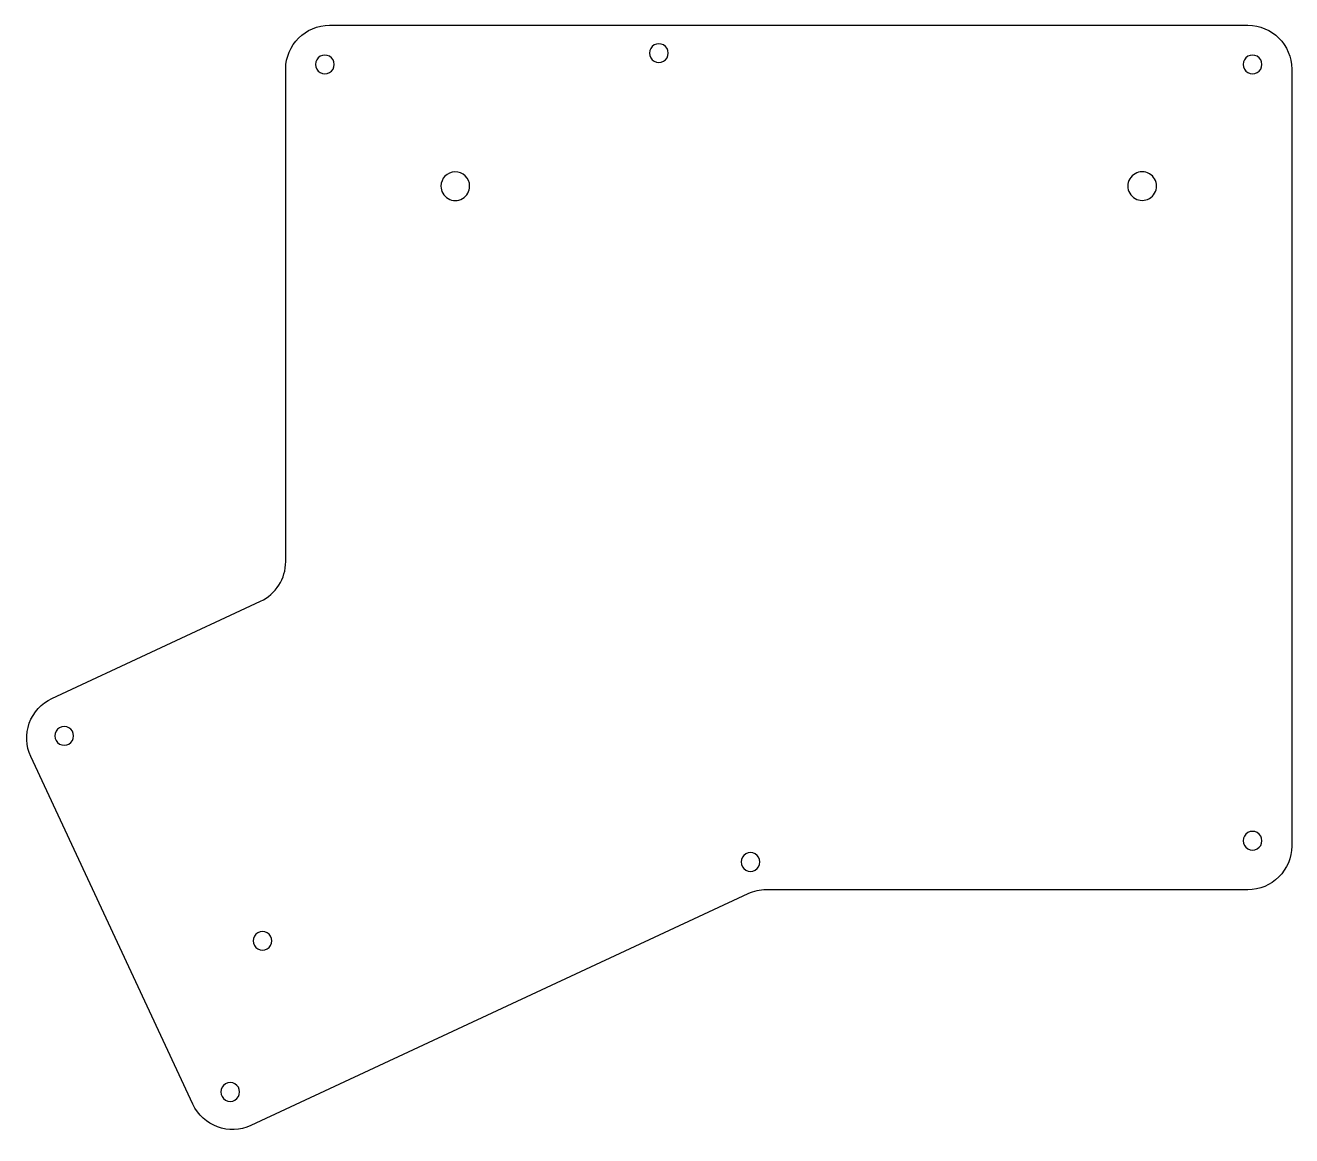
# Model space of a CAD drawing. Extents: x 3 to 206, y 85 to 263.
import ezdxf

# ---------------------------------------------------------------- set-up
doc = ezdxf.new("R2010")
doc.units = 0
doc.layers.add('Layer_1', color=7, linetype='CONTINUOUS')

msp = doc.modelspace()

# ---------------------------------------------------------------- linework, layer by layer
at = {"layer": 'Layer_1', "color": 7}
for p, q in [((105.77912, 258.598893), (105.77912, 258.598893)), ((52.295843, 256.780015), (52.295843, 256.780015)), ((200.84854, 256.780015), (200.84854, 256.780015)), ((71.607118, 239.578106), (71.607118, 239.578106)), ((183.96972, 237.297799), (183.96972, 237.297799)), ((10.553883, 149.24438), (10.553883, 149.24438)), ((200.84854, 132.46527), (200.84854, 132.46527)), ((120.44254, 129.05889), (120.44254, 129.05889)), ((118.52181, 123.95829), (38.953829, 86.8629)), ((118.52181, 123.95829), (118.52181, 123.95829)), ((198.61242, 124.61389), (121.47962, 124.61389)), ((42.304618, 116.43009), (42.304618, 116.43009)), ((37.140322, 92.22831), (37.140322, 92.22831))]:
    msp.add_line(p, q, dxfattribs=at)
for points in [[(44.525618, 256.043891), (44.525618, 259.909883), (47.659625, 263.04389), (51.525617, 263.04389)], [(51.525617, 263.04389), (51.525617, 263.04389), (198.61242, 263.04389), (198.61242, 263.04389)], [(198.61242, 263.04389), (202.478413, 263.04389), (205.61242, 259.909884), (205.61242, 256.043891)], [(103.52912, 259.897931), (103.065018, 259.629982), (102.77912, 259.134791), (102.77912, 258.598893)], [(105.02912, 259.897931), (104.565018, 260.16588), (103.993222, 260.16588), (103.52912, 259.897931)], [(105.77912, 258.598893), (105.77912, 259.134791), (105.493222, 259.629982), (105.02912, 259.897931)], [(50.045843, 258.079053), (49.581741, 257.811104), (49.295843, 257.315913), (49.295843, 256.780015)], [(51.545843, 258.079053), (51.081741, 258.347002), (50.509945, 258.347002), (50.045843, 258.079053)], [(52.295843, 256.780015), (52.295843, 257.315913), (52.009945, 257.811104), (51.545843, 258.079053)], [(102.77912, 258.598893), (102.77912, 258.062995), (103.065018, 257.567804), (103.52912, 257.299855)], [(105.02912, 257.299855), (105.493222, 257.567804), (105.77912, 258.062995), (105.77912, 258.598893)], [(198.59854, 258.079053), (198.134438, 257.811104), (197.84854, 257.315913), (197.84854, 256.780015)], [(200.09854, 258.079053), (199.634438, 258.347002), (199.062642, 258.347002), (198.59854, 258.079053)], [(200.84854, 256.780015), (200.84854, 257.315913), (200.562642, 257.811104), (200.09854, 258.079053)], [(44.525618, 177.1552), (44.525618, 177.1552), (44.525618, 256.043891), (44.525618, 256.043891)], [(49.295843, 256.780015), (49.295843, 256.244117), (49.581741, 255.748926), (50.045843, 255.480977)], [(51.545843, 255.480977), (52.009945, 255.748926), (52.295843, 256.244117), (52.295843, 256.780015)], [(103.52912, 257.299855), (103.993222, 257.031906), (104.565018, 257.031906), (105.02912, 257.299855)], [(197.84854, 256.780015), (197.84854, 256.244117), (198.134438, 255.748926), (198.59854, 255.480977)], [(200.09854, 255.480977), (200.562642, 255.748926), (200.84854, 256.244117), (200.84854, 256.780015)], [(205.61242, 256.043891), (205.61242, 256.043891), (205.61242, 131.61389), (205.61242, 131.61389)], [(50.045843, 255.480977), (50.509945, 255.213028), (51.081741, 255.213028), (51.545843, 255.480977)], [(198.59854, 255.480977), (199.062642, 255.213028), (199.634438, 255.213028), (200.09854, 255.480977)], [(71.607118, 239.578106), (70.363233, 239.542875), (69.37357, 238.529792), (69.37464, 237.292799)], [(73.274665, 238.932039), (72.82949, 239.36256), (72.227958, 239.595615), (71.607118, 239.578106)], [(182.821025, 239.287396), (182.11021, 239.697785), (181.23445, 239.697785), (180.523635, 239.287396)], [(69.37464, 237.292799), (69.365469, 236.470722), (69.801407, 235.707161), (70.516114, 235.293468)], [(72.828738, 235.293468), (73.543445, 235.707161), (73.979383, 236.470722), (73.970212, 237.292799)], [(73.970212, 237.292799), (73.970744, 237.910197), (73.719841, 238.501517), (73.274665, 238.932039)], [(180.523635, 239.287396), (179.81282, 238.877007), (179.37494, 238.118577), (179.37494, 237.297799)], [(179.37494, 237.297799), (179.37494, 236.477021), (179.81282, 235.718591), (180.523635, 235.308202)], [(183.96972, 237.297799), (183.96972, 238.118577), (183.53184, 238.877007), (182.821025, 239.287396)], [(182.821025, 235.308202), (183.53184, 235.718591), (183.96972, 236.477021), (183.96972, 237.297799)], [(70.516114, 235.293468), (71.23082, 234.879775), (72.114032, 234.879775), (72.828738, 235.293468)], [(180.523635, 235.308202), (181.23445, 234.897813), (182.11021, 234.897813), (182.821025, 235.308202)], [(40.483737, 170.81094), (42.94939, 171.960594), (44.525621, 174.434695), (44.525618, 177.1552)], [(7.073504, 155.23282), (7.073504, 155.23282), (40.483737, 170.81094), (40.483737, 170.81094)], [(3.453823, 151.282831), (4.088832, 153.027405), (5.390873, 154.448263), (7.073504, 155.23282)], [(3.68746, 145.93027), (2.902856, 147.612878), (2.818814, 149.538257), (3.453823, 151.282831)], [(8.30369, 150.543977), (7.83949, 150.275879), (7.553644, 149.780438), (7.553884, 149.24438)], [(9.804077, 150.543977), (9.339877, 150.812075), (8.76789, 150.812075), (8.30369, 150.543977)], [(10.553883, 149.24438), (10.554123, 149.780438), (10.268277, 150.275879), (9.804077, 150.543977)], [(7.553884, 149.24438), (7.553644, 148.708322), (7.83949, 148.212881), (8.30369, 147.944783)], [(9.804077, 147.944783), (10.268277, 148.212881), (10.554123, 148.708322), (10.553883, 149.24438)], [(8.30369, 147.944783), (8.76789, 147.676685), (9.339877, 147.676685), (9.804077, 147.944783)], [(29.651846, 90.24899), (29.651846, 90.24899), (3.68746, 145.93027), (3.68746, 145.93027)], [(200.09854, 133.764308), (199.634438, 134.032257), (199.062642, 134.032257), (198.59854, 133.764308)], [(198.59854, 133.764308), (198.134438, 133.496359), (197.84854, 133.001168), (197.84854, 132.46527)], [(197.84854, 132.46527), (197.84854, 131.929372), (198.134438, 131.434181), (198.59854, 131.166232)], [(200.84854, 132.46527), (200.84854, 133.001168), (200.562642, 133.496359), (200.09854, 133.764308)], [(200.09854, 131.166232), (200.562642, 131.434181), (200.84854, 131.929372), (200.84854, 132.46527)], [(118.19254, 130.357928), (117.728438, 130.089979), (117.44254, 129.594788), (117.44254, 129.05889)], [(119.69254, 130.357928), (119.228438, 130.625877), (118.656642, 130.625877), (118.19254, 130.357928)], [(120.44254, 129.05889), (120.44254, 129.594788), (120.156642, 130.089979), (119.69254, 130.357928)], [(198.59854, 131.166232), (199.062642, 130.898283), (199.634438, 130.898283), (200.09854, 131.166232)], [(205.61242, 131.61389), (205.61242, 129.757375), (204.874922, 127.976897), (203.562168, 126.664143)], [(117.44254, 129.05889), (117.44254, 128.522992), (117.728438, 128.027801), (118.19254, 127.759852)], [(119.69254, 127.759852), (120.156642, 128.027801), (120.44254, 128.522992), (120.44254, 129.05889)], [(118.19254, 127.759852), (118.656642, 127.491903), (119.228438, 127.491903), (119.69254, 127.759852)], [(203.562168, 126.664143), (202.249413, 125.351388), (200.468935, 124.61389), (198.61242, 124.61389)], [(121.47962, 124.61389), (120.458372, 124.607364), (119.450169, 124.383895), (118.52181, 123.95829)], [(40.054302, 117.730041), (39.59004, 117.461848), (39.304227, 116.966249), (39.304619, 116.43009)], [(41.554935, 117.730041), (41.090672, 117.998234), (40.518565, 117.998234), (40.054302, 117.730041)], [(42.304618, 116.43009), (42.30501, 116.966249), (42.019197, 117.461848), (41.554935, 117.730041)], [(39.304619, 116.43009), (39.304227, 115.893931), (39.59004, 115.398332), (40.054302, 115.130139)], [(41.554935, 115.130139), (42.019197, 115.398332), (42.30501, 115.893931), (42.304618, 116.43009)], [(40.054302, 115.130139), (40.518565, 114.861946), (41.090672, 114.861946), (41.554935, 115.130139)], [(34.890321, 93.527349), (34.426219, 93.2594), (34.14032, 92.764209), (34.14032, 92.22831)], [(36.390322, 93.527349), (35.92622, 93.795298), (35.354422, 93.795298), (34.890321, 93.527349)], [(37.140322, 92.22831), (37.140322, 92.764209), (36.854423, 93.2594), (36.390322, 93.527349)], [(34.14032, 92.22831), (34.14032, 91.692411), (34.426219, 91.19722), (34.890321, 90.929271)], [(36.390322, 90.929271), (36.854423, 91.19722), (37.140322, 91.692411), (37.140322, 92.22831)], [(38.953829, 86.8629), (35.450107, 85.229431), (31.285583, 86.745393), (29.651846, 90.24899)], [(34.890321, 90.929271), (35.354422, 90.661322), (35.92622, 90.661322), (36.390322, 90.929271)]]:
    msp.add_open_spline(points, degree=3, dxfattribs=at)

doc.saveas('drawing.dxf')
